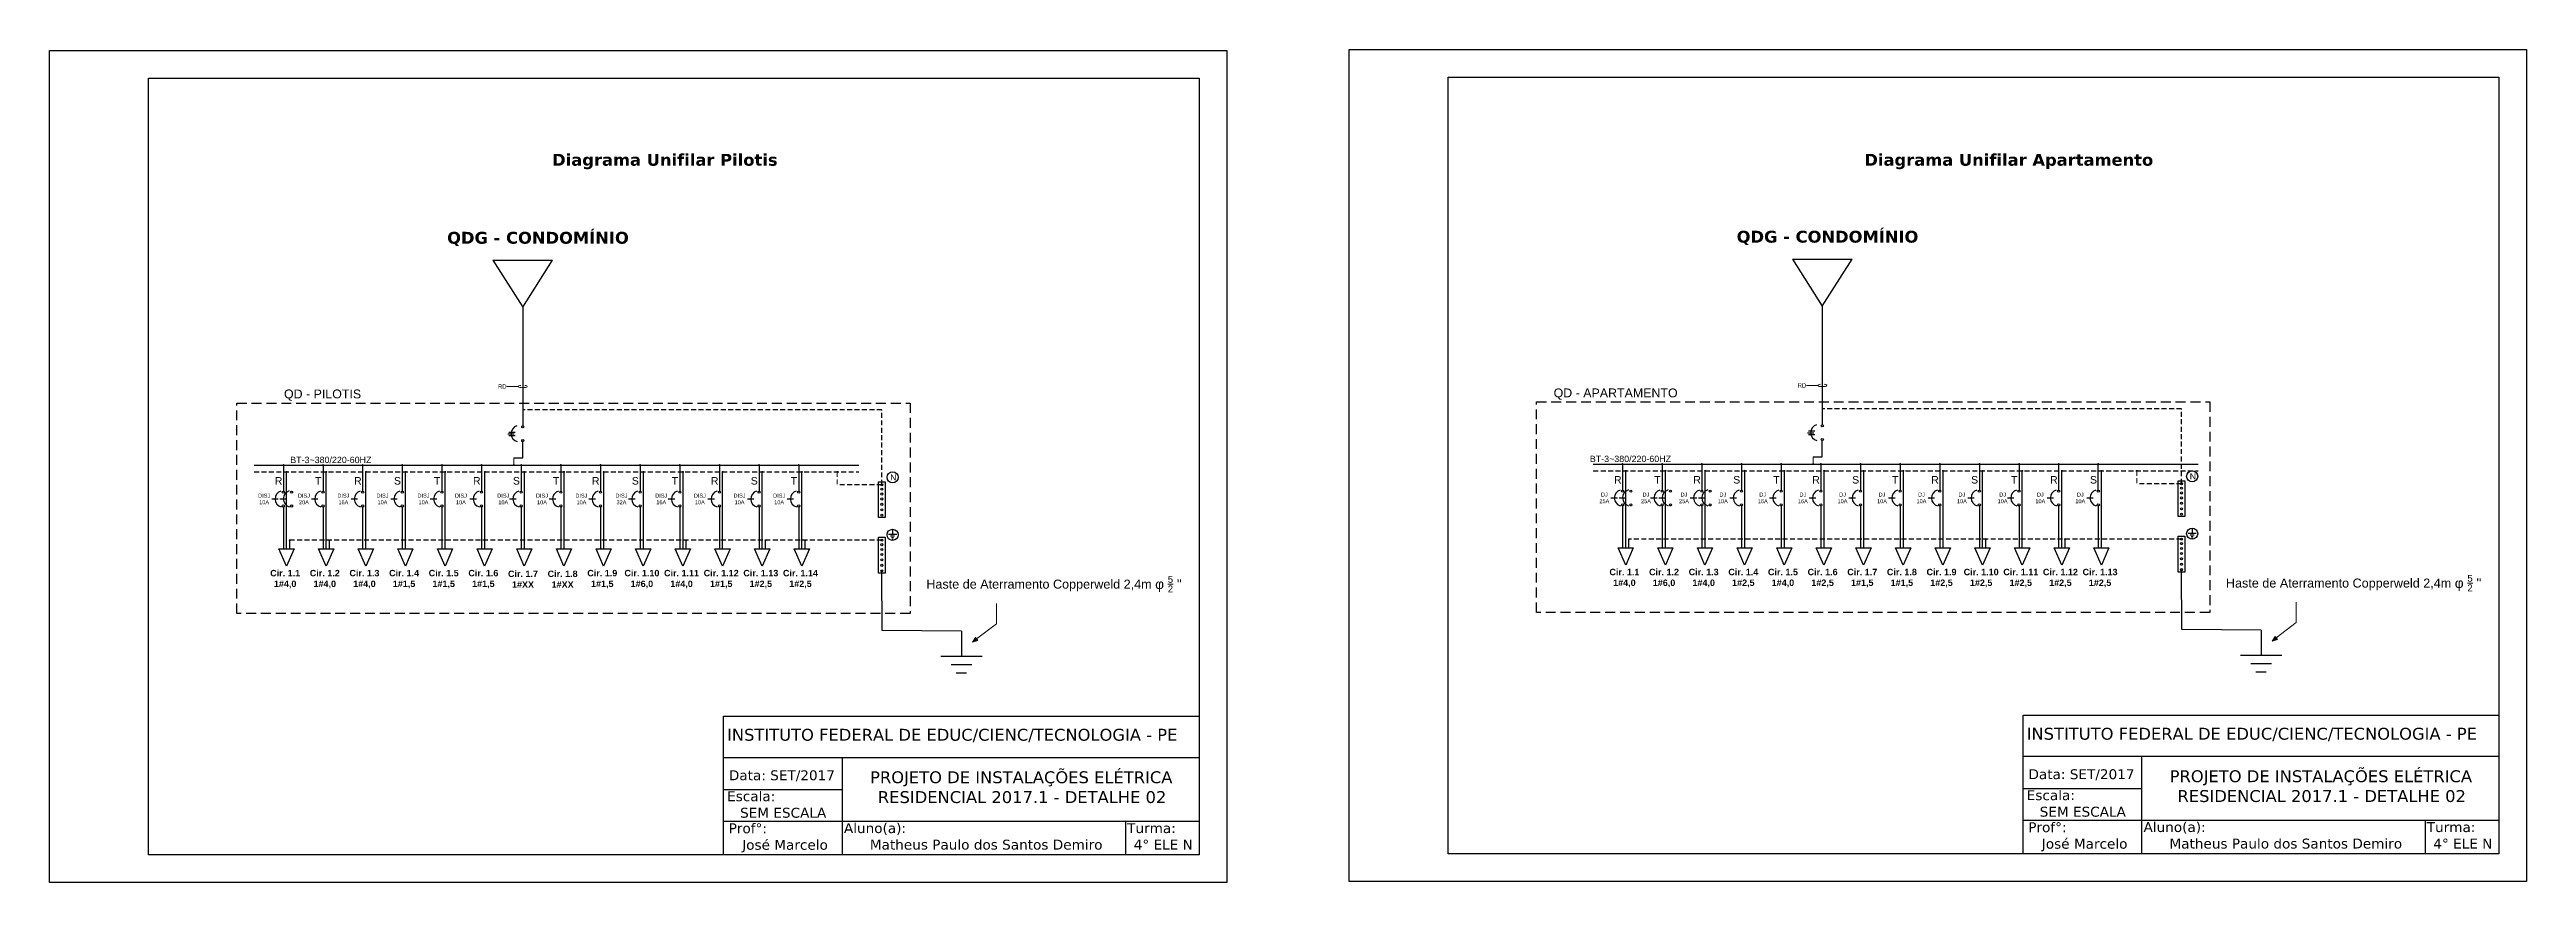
# Model space of a CAD drawing. Header units: millimetres. Extents: x 6732 to 8662, y 3965 to 4362.
# Drawn here: x 6732 to 7357, y 4045 to 4256 of the extents above; entities that cross this region are included whole.
import ezdxf

# ---------------------------------------------------------------- set-up
doc = ezdxf.new("R2010")
doc.units = ezdxf.units.MM
doc.linetypes.add('ACAD_ISO02W100', pattern=[15, 12, -3])
doc.linetypes.add('HIDDEN', pattern=[0.375, 0.25, -0.125])
doc.styles.add('ITALICC', font='italicc', dxfattribs={"height": 4})
doc.styles.get("Standard").update_dxf_attribs({"font": 'arial.ttf'})

msp = doc.modelspace()

# ---------------------------------------------------------------- hatches: boundary and pattern name
at = {"linetype": 'ACAD_ISO02W100', "lineweight": 13}
h = msp.add_hatch(color=256, dxfattribs=at)
h.dxf.hatch_style = 1
h.paths.add_polyline_path([(6791.15, 4150.86, 1), (6791.67, 4150.86, 1)])
h = msp.add_hatch(color=256, dxfattribs=at)
h.dxf.hatch_style = 1
h.paths.add_polyline_path([(6791.97, 4149.12, 1), (6792.5, 4149.12, 1)])
h = msp.add_hatch(color=256, dxfattribs=at)
h.dxf.hatch_style = 1
h.paths.add_polyline_path([(6801.15, 4150.86, 1), (6801.67, 4150.86, 1)])
h = msp.add_hatch(color=256, dxfattribs=at)
h.dxf.hatch_style = 1
h.paths.add_polyline_path([(6801.97, 4149.12, 1), (6802.5, 4149.12, 1)])
h = msp.add_hatch(color=256, dxfattribs=at)
h.dxf.hatch_style = 1
h.paths.add_polyline_path([(6811.15, 4150.86, 1), (6811.67, 4150.86, 1)])
h = msp.add_hatch(color=256, dxfattribs=at)
h.dxf.hatch_style = 1
h.paths.add_polyline_path([(6811.97, 4149.12, 1), (6812.5, 4149.12, 1)])
h = msp.add_hatch(color=256, dxfattribs=at)
h.dxf.hatch_style = 1
h.paths.add_polyline_path([(6821.15, 4150.86, 1), (6821.67, 4150.86, 1)])
h = msp.add_hatch(color=256, dxfattribs=at)
h.dxf.hatch_style = 1
h.paths.add_polyline_path([(6821.97, 4149.12, 1), (6822.5, 4149.12, 1)])
h = msp.add_hatch(color=256, dxfattribs=at)
h.dxf.hatch_style = 1
h.paths.add_polyline_path([(6831.15, 4150.86, 1), (6831.67, 4150.86, 1)])
h = msp.add_hatch(color=256, dxfattribs=at)
h.dxf.hatch_style = 1
h.paths.add_polyline_path([(6831.97, 4149.12, 1), (6832.5, 4149.12, 1)])
h = msp.add_hatch(color=256, dxfattribs=at)
h.dxf.hatch_style = 1
h.paths.add_polyline_path([(6841.15, 4150.86, 1), (6841.67, 4150.86, 1)])
h = msp.add_hatch(color=256, dxfattribs=at)
h.dxf.hatch_style = 1
h.paths.add_polyline_path([(6841.97, 4149.12, 1), (6842.5, 4149.12, 1)])
h = msp.add_hatch(color=256, dxfattribs=at)
h.dxf.hatch_style = 1
h.paths.add_polyline_path([(6849.25, 4150.86, 1), (6849.78, 4150.86, 1)])
h = msp.add_hatch(color=256, dxfattribs=at)
h.dxf.hatch_style = 1
h.paths.add_polyline_path([(6851.15, 4150.86, 1), (6851.67, 4150.86, 1)])
h = msp.add_hatch(color=256, dxfattribs=at)
h.dxf.hatch_style = 1
h.paths.add_polyline_path([(6851.97, 4149.12, 1), (6852.5, 4149.12, 1)])
h = msp.add_hatch(color=256, dxfattribs=at)
h.dxf.hatch_style = 1
h.paths.add_polyline_path([(6861.15, 4150.86, 1), (6861.67, 4150.86, 1)])
h = msp.add_hatch(color=256, dxfattribs=at)
h.dxf.hatch_style = 1
h.paths.add_polyline_path([(6861.97, 4149.12, 1), (6862.5, 4149.12, 1)])
h = msp.add_hatch(color=256, dxfattribs=at)
h.dxf.hatch_style = 1
h.paths.add_polyline_path([(6871.15, 4150.86, 1), (6871.67, 4150.86, 1)])
h = msp.add_hatch(color=256, dxfattribs=at)
h.dxf.hatch_style = 1
h.paths.add_polyline_path([(6871.97, 4149.12, 1), (6872.5, 4149.12, 1)])
h = msp.add_hatch(color=256, dxfattribs=at)
h.dxf.hatch_style = 1
h.paths.add_polyline_path([(6881.15, 4150.86, 1), (6881.67, 4150.86, 1)])
h = msp.add_hatch(color=256, dxfattribs=at)
h.dxf.hatch_style = 1
h.paths.add_polyline_path([(6881.97, 4149.12, 1), (6882.5, 4149.12, 1)])
h = msp.add_hatch(color=256, dxfattribs=at)
h.dxf.hatch_style = 1
h.paths.add_polyline_path([(6891.15, 4150.86, 1), (6891.67, 4150.86, 1)])
h = msp.add_hatch(color=256, dxfattribs=at)
h.dxf.hatch_style = 1
h.paths.add_polyline_path([(6891.97, 4149.12, 1), (6892.5, 4149.12, 1)])
h = msp.add_hatch(color=256, dxfattribs=at)
h.dxf.hatch_style = 1
h.paths.add_polyline_path([(6901.15, 4150.86, 1), (6901.67, 4150.86, 1)])
h = msp.add_hatch(color=256, dxfattribs=at)
h.dxf.hatch_style = 1
h.paths.add_polyline_path([(6901.97, 4149.12, 1), (6902.5, 4149.12, 1)])
h = msp.add_hatch(color=256, dxfattribs=at)
h.dxf.hatch_style = 1
h.paths.add_polyline_path([(6911.15, 4150.86, 1), (6911.67, 4150.86, 1)])
h = msp.add_hatch(color=256, dxfattribs=at)
h.dxf.hatch_style = 1
h.paths.add_polyline_path([(6911.97, 4149.12, 1), (6912.5, 4149.12, 1)])
h = msp.add_hatch(color=256, dxfattribs=at)
h.dxf.hatch_style = 1
h.paths.add_polyline_path([(6921.15, 4150.86, 1), (6921.67, 4150.86, 1)])
h = msp.add_hatch(color=256, dxfattribs=at)
h.dxf.hatch_style = 1
h.paths.add_polyline_path([(6921.97, 4149.12, 1), (6922.5, 4149.12, 1)])
h = msp.add_hatch(color=256, dxfattribs=at)
h.dxf.hatch_style = 1
h.paths.add_polyline_path([(6930.87, 4149.12, 1), (6931.4, 4149.12, 1)])
h = msp.add_hatch(color=256, dxfattribs=at)
h.dxf.hatch_style = 1
h.paths.add_polyline_path([(7129, 4151.12, 1), (7129.53, 4151.12, 1)])
h = msp.add_hatch(color=256, dxfattribs=at)
h.dxf.hatch_style = 1
h.paths.add_polyline_path([(7129.82, 4149.39, 1), (7130.35, 4149.39, 1)])
h = msp.add_hatch(color=256, dxfattribs=at)
h.dxf.hatch_style = 1
h.paths.add_polyline_path([(7139, 4151.12, 1), (7139.53, 4151.12, 1)])
h = msp.add_hatch(color=256, dxfattribs=at)
h.dxf.hatch_style = 1
h.paths.add_polyline_path([(7139.82, 4149.39, 1), (7140.35, 4149.39, 1)])
h = msp.add_hatch(color=256, dxfattribs=at)
h.dxf.hatch_style = 1
h.paths.add_polyline_path([(7149, 4151.12, 1), (7149.53, 4151.12, 1)])
h = msp.add_hatch(color=256, dxfattribs=at)
h.dxf.hatch_style = 1
h.paths.add_polyline_path([(7149.82, 4149.39, 1), (7150.35, 4149.39, 1)])
h = msp.add_hatch(color=256, dxfattribs=at)
h.dxf.hatch_style = 1
h.paths.add_polyline_path([(7159, 4151.12, 1), (7159.53, 4151.12, 1)])
h = msp.add_hatch(color=256, dxfattribs=at)
h.dxf.hatch_style = 1
h.paths.add_polyline_path([(7159.82, 4149.39, 1), (7160.35, 4149.39, 1)])
h = msp.add_hatch(color=256, dxfattribs=at)
h.dxf.hatch_style = 1
h.paths.add_polyline_path([(7169, 4151.12, 1), (7169.53, 4151.12, 1)])
h = msp.add_hatch(color=256, dxfattribs=at)
h.dxf.hatch_style = 1
h.paths.add_polyline_path([(7169.82, 4149.39, 1), (7170.35, 4149.39, 1)])
h = msp.add_hatch(color=256, dxfattribs=at)
h.dxf.hatch_style = 1
h.paths.add_polyline_path([(7177.1, 4151.12, 1), (7177.63, 4151.12, 1)])
h = msp.add_hatch(color=256, dxfattribs=at)
h.dxf.hatch_style = 1
h.paths.add_polyline_path([(7179, 4151.12, 1), (7179.53, 4151.12, 1)])
h = msp.add_hatch(color=256, dxfattribs=at)
h.dxf.hatch_style = 1
h.paths.add_polyline_path([(7179.82, 4149.39, 1), (7180.35, 4149.39, 1)])
h = msp.add_hatch(color=256, dxfattribs=at)
h.dxf.hatch_style = 1
h.paths.add_polyline_path([(7189, 4151.12, 1), (7189.53, 4151.12, 1)])
h = msp.add_hatch(color=256, dxfattribs=at)
h.dxf.hatch_style = 1
h.paths.add_polyline_path([(7189.82, 4149.39, 1), (7190.35, 4149.39, 1)])
h = msp.add_hatch(color=256, dxfattribs=at)
h.dxf.hatch_style = 1
h.paths.add_polyline_path([(7199, 4151.12, 1), (7199.53, 4151.12, 1)])
h = msp.add_hatch(color=256, dxfattribs=at)
h.dxf.hatch_style = 1
h.paths.add_polyline_path([(7199.82, 4149.39, 1), (7200.35, 4149.39, 1)])
h = msp.add_hatch(color=256, dxfattribs=at)
h.dxf.hatch_style = 1
h.paths.add_polyline_path([(7209, 4151.12, 1), (7209.53, 4151.12, 1)])
h = msp.add_hatch(color=256, dxfattribs=at)
h.dxf.hatch_style = 1
h.paths.add_polyline_path([(7209.82, 4149.39, 1), (7210.35, 4149.39, 1)])
h = msp.add_hatch(color=256, dxfattribs=at)
h.dxf.hatch_style = 1
h.paths.add_polyline_path([(7219, 4151.12, 1), (7219.53, 4151.12, 1)])
h = msp.add_hatch(color=256, dxfattribs=at)
h.dxf.hatch_style = 1
h.paths.add_polyline_path([(7219.82, 4149.39, 1), (7220.35, 4149.39, 1)])
h = msp.add_hatch(color=256, dxfattribs=at)
h.dxf.hatch_style = 1
h.paths.add_polyline_path([(7229, 4151.12, 1), (7229.53, 4151.12, 1)])
h = msp.add_hatch(color=256, dxfattribs=at)
h.dxf.hatch_style = 1
h.paths.add_polyline_path([(7229.82, 4149.39, 1), (7230.35, 4149.39, 1)])
h = msp.add_hatch(color=256, dxfattribs=at)
h.dxf.hatch_style = 1
h.paths.add_polyline_path([(7239, 4151.12, 1), (7239.53, 4151.12, 1)])
h = msp.add_hatch(color=256, dxfattribs=at)
h.dxf.hatch_style = 1
h.paths.add_polyline_path([(7239, 4151.12, 1), (7239.53, 4151.12, 1)])
h = msp.add_hatch(color=256, dxfattribs=at)
h.dxf.hatch_style = 1
h.paths.add_polyline_path([(7239.82, 4149.39, 1), (7240.35, 4149.39, 1)])
h = msp.add_hatch(color=256, dxfattribs=at)
h.dxf.hatch_style = 1
h.paths.add_polyline_path([(7239.82, 4149.39, 1), (7240.35, 4149.39, 1)])
h = msp.add_hatch(color=256, dxfattribs=at)
h.dxf.hatch_style = 1
h.paths.add_polyline_path([(7249, 4151.12, 1), (7249.53, 4151.12, 1)])
h = msp.add_hatch(color=256, dxfattribs=at)
h.dxf.hatch_style = 1
h.paths.add_polyline_path([(7249.82, 4149.39, 1), (7250.35, 4149.39, 1)])
h = msp.add_hatch(color=256, dxfattribs=at)
h.dxf.hatch_style = 1
h.paths.add_polyline_path([(7258.73, 4149.39, 1), (7259.26, 4149.39, 1)])
h = msp.add_hatch(color=256, dxfattribs=at)
h.dxf.hatch_style = 1
h.paths.add_polyline_path([(6792.76, 4131.88, 1), (6793.29, 4131.88, 1)])
h = msp.add_hatch(color=256, dxfattribs=at)
h.dxf.hatch_style = 1
h.paths.add_polyline_path([(6802.76, 4131.88, 1), (6803.29, 4131.88, 1)])
h = msp.add_hatch(color=256, dxfattribs=at)
h.dxf.hatch_style = 1
h.paths.add_polyline_path([(6892.76, 4131.88, 1), (6893.29, 4131.88, 1)])
h = msp.add_hatch(color=256, dxfattribs=at)
h.dxf.hatch_style = 1
h.paths.add_polyline_path([(6912.76, 4131.88, 1), (6913.29, 4131.88, 1)])
h = msp.add_hatch(color=256, dxfattribs=at)
h.dxf.hatch_style = 1
h.paths.add_polyline_path([(6922.76, 4131.88, 1), (6923.29, 4131.88, 1)])
h = msp.add_hatch(color=256, dxfattribs=at)
h.dxf.hatch_style = 1
h.paths.add_polyline_path([(7130.61, 4132.15, 1), (7131.14, 4132.15, 1)])
h = msp.add_hatch(color=256, dxfattribs=at)
h.dxf.hatch_style = 1
h.paths.add_polyline_path([(7220.61, 4132.15, 1), (7221.14, 4132.15, 1)])
h = msp.add_hatch(color=256, dxfattribs=at)
h.dxf.hatch_style = 1
h.paths.add_polyline_path([(7240.61, 4132.15, 1), (7241.14, 4132.15, 1)])
h = msp.add_hatch(color=256, dxfattribs=at)
h.dxf.hatch_style = 1
h.paths.add_polyline_path([(6966.58, 4106.57), (6965.99, 4107.33), (6965.27, 4106.17)])
h = msp.add_hatch(color=256, dxfattribs=at)
h.dxf.hatch_style = 1
h.paths.add_polyline_path([(7294.43, 4106.83), (7293.84, 4107.59), (7293.12, 4106.43)])

# ---------------------------------------------------------------- linework, layer by layer
at = {"ltscale": 3}
for p, q in [((6732.42, 4255.49), (7029.42, 4255.49)), ((6732.42, 4045.49), (6732.42, 4255.49)), ((7029.42, 4255.49), (7029.42, 4045.49)), ((7060.27, 4255.75), (7357.27, 4255.75)), ((7060.27, 4045.75), (7060.27, 4255.75)), ((7357.27, 4255.75), (7357.27, 4045.75)), ((6757.42, 4248.49), (7022.42, 4248.49)), ((6757.42, 4052.49), (6757.42, 4248.49)), ((7022.42, 4248.49), (7022.42, 4052.49)), ((7085.27, 4248.75), (7350.27, 4248.75)), ((7085.27, 4052.75), (7085.27, 4248.75)), ((7350.27, 4248.75), (7350.27, 4052.75)), ((7022.42, 4052.49), (6757.42, 4052.49)), ((7350.27, 4052.75), (7085.27, 4052.75)), ((7029.42, 4045.49), (6732.42, 4045.49)), ((7357.27, 4045.75), (7060.27, 4045.75))]:
    msp.add_line(p, q, dxfattribs=at)
for p, q in [((6844.29, 4202.61), (6859.29, 4202.61)), ((6844.29, 4202.61), (6851.79, 4190.71)), ((6851.79, 4190.71), (6859.29, 4202.61)), ((7172.14, 4202.87), (7187.14, 4202.87)), ((7172.14, 4202.87), (7179.64, 4190.98)), ((7179.64, 4190.98), (7187.14, 4202.87)), ((6851.79, 4190.71), (6851.79, 4160.77)), ((7179.64, 4190.98), (7179.64, 4161.03)), ((6848.07, 4158.75), (6849.63, 4158.75)), ((6848.31, 4159.2), (6849.87, 4159.2)), ((6848.31, 4158.3), (6849.87, 4158.3)), ((6851.79, 4152.7), (6851.79, 4156.77)), ((7175.92, 4159.01), (7177.48, 4159.01)), ((7176.16, 4159.46), (7177.72, 4159.46)), ((7176.16, 4158.56), (7177.72, 4158.56)), ((7179.64, 4152.96), (7179.64, 4157.03)), ((6784.02, 4150.86), (6936.61, 4150.86)), ((6791.41, 4150.86), (6791.41, 4144.29)), ((6792.23, 4129.67), (6792.23, 4149.12)), ((6801.41, 4150.86), (6801.41, 4144.29)), ((6802.23, 4129.67), (6802.23, 4149.12)), ((6811.41, 4150.86), (6811.41, 4144.29)), ((6812.23, 4129.67), (6812.23, 4149.12)), ((6821.41, 4150.86), (6821.41, 4144.29)), ((6822.23, 4129.67), (6822.23, 4149.12)), ((6831.41, 4150.86), (6831.41, 4144.29)), ((6832.23, 4129.67), (6832.23, 4149.12)), ((6841.41, 4150.86), (6841.41, 4144.29)), ((6842.23, 4129.67), (6842.23, 4149.12)), ((6849.52, 4152.7), (6851.79, 4152.7)), ((6851.41, 4150.86), (6851.41, 4144.29)), ((6852.23, 4129.67), (6852.23, 4149.12)), ((6861.41, 4150.86), (6861.41, 4144.29)), ((6862.23, 4129.67), (6862.23, 4149.12)), ((6871.41, 4150.86), (6871.41, 4144.29)), ((6872.23, 4129.67), (6872.23, 4149.12)), ((6881.41, 4150.86), (6881.41, 4144.29)), ((6882.23, 4129.67), (6882.23, 4149.12)), ((6891.41, 4150.86), (6891.41, 4144.29)), ((6892.23, 4129.67), (6892.23, 4149.12)), ((6901.41, 4150.86), (6901.41, 4144.29)), ((6902.23, 4129.67), (6902.23, 4149.12)), ((6911.41, 4150.86), (6911.41, 4144.29)), ((6912.23, 4129.67), (6912.23, 4149.12)), ((6921.41, 4150.86), (6921.41, 4144.29)), ((6922.23, 4129.67), (6922.23, 4149.12)), ((7121.87, 4151.12), (7274.46, 4151.12)), ((7129.26, 4151.12), (7129.26, 4144.56)), ((7130.09, 4129.93), (7130.09, 4149.39)), ((7139.26, 4151.12), (7139.26, 4144.56)), ((7140.09, 4129.93), (7140.09, 4149.39)), ((7149.26, 4151.12), (7149.26, 4144.56)), ((7150.09, 4129.93), (7150.09, 4149.39)), ((7159.26, 4151.12), (7159.26, 4144.56)), ((7160.09, 4129.93), (7160.09, 4149.39)), ((7169.26, 4151.12), (7169.26, 4144.56)), ((7170.09, 4129.93), (7170.09, 4149.39)), ((7177.37, 4152.96), (7179.64, 4152.96)), ((7179.26, 4151.12), (7179.26, 4144.56)), ((7180.09, 4129.93), (7180.09, 4149.39)), ((7189.26, 4151.12), (7189.26, 4144.56)), ((7190.09, 4129.93), (7190.09, 4149.39)), ((7199.26, 4151.12), (7199.26, 4144.56)), ((7200.09, 4129.93), (7200.09, 4149.39)), ((7209.26, 4151.12), (7209.26, 4144.56)), ((7210.09, 4129.93), (7210.09, 4149.39)), ((7219.26, 4151.12), (7219.26, 4144.56)), ((7220.09, 4129.93), (7220.09, 4149.39)), ((7229.26, 4151.12), (7229.26, 4144.56)), ((7230.09, 4129.93), (7230.09, 4149.39)), ((7239.26, 4151.12), (7239.26, 4144.56)), ((7240.09, 4129.93), (7240.09, 4149.39)), ((7249.26, 4144.56), (7249.26, 4151.12)), ((7250.09, 4129.93), (7250.09, 4149.39)), ((6788.48, 4142.3), (6790.13, 4142.3)), ((6790.56, 4142.3), (6792.21, 4142.3)), ((6791.41, 4140.26), (6791.41, 4129.67)), ((6798.48, 4142.3), (6800.13, 4142.3)), ((6801.41, 4140.26), (6801.41, 4129.67)), ((6808.48, 4142.3), (6810.13, 4142.3)), ((6811.41, 4140.26), (6811.41, 4129.67)), ((6818.48, 4142.3), (6820.13, 4142.3)), ((6821.41, 4140.26), (6821.41, 4129.67)), ((6828.48, 4142.3), (6830.13, 4142.3)), ((6831.41, 4140.26), (6831.41, 4129.67)), ((6838.48, 4142.3), (6840.13, 4142.3)), ((6841.41, 4140.26), (6841.41, 4129.67)), ((6848.48, 4142.3), (6850.13, 4142.3)), ((6851.41, 4140.26), (6851.41, 4129.67)), ((6858.48, 4142.3), (6860.13, 4142.3)), ((6861.41, 4140.26), (6861.41, 4129.67)), ((6868.48, 4142.3), (6870.13, 4142.3)), ((6871.41, 4140.26), (6871.41, 4129.67)), ((6878.48, 4142.3), (6880.13, 4142.3)), ((6881.41, 4140.26), (6881.41, 4129.67)), ((6888.48, 4142.3), (6890.13, 4142.3)), ((6891.41, 4140.26), (6891.41, 4129.67)), ((6898.48, 4142.3), (6900.13, 4142.3)), ((6901.41, 4140.26), (6901.41, 4129.67)), ((6908.48, 4142.3), (6910.13, 4142.3)), ((6911.41, 4140.26), (6911.41, 4129.67)), ((6918.48, 4142.3), (6920.13, 4142.3)), ((6921.41, 4140.26), (6921.41, 4129.67)), ((7126.33, 4142.56), (7127.98, 4142.56)), ((7128.41, 4142.56), (7130.06, 4142.56)), ((7129.26, 4140.53), (7129.26, 4129.93)), ((7136.33, 4142.56), (7137.98, 4142.56)), ((7138.41, 4142.56), (7140.06, 4142.56)), ((7139.26, 4140.53), (7139.26, 4129.93)), ((7146.33, 4142.56), (7147.98, 4142.56)), ((7148.41, 4142.56), (7150.06, 4142.56)), ((7149.26, 4140.53), (7149.26, 4129.93)), ((7156.33, 4142.56), (7157.98, 4142.56)), ((7159.26, 4140.53), (7159.26, 4129.93)), ((7166.33, 4142.56), (7167.98, 4142.56)), ((7169.26, 4140.53), (7169.26, 4129.93)), ((7176.33, 4142.56), (7177.98, 4142.56)), ((7179.26, 4140.53), (7179.26, 4129.93)), ((7186.33, 4142.56), (7187.98, 4142.56)), ((7189.26, 4140.53), (7189.26, 4129.93)), ((7196.33, 4142.56), (7197.98, 4142.56)), ((7199.26, 4140.53), (7199.26, 4129.93)), ((7206.33, 4142.56), (7207.98, 4142.56)), ((7209.26, 4140.53), (7209.26, 4129.93)), ((7216.33, 4142.56), (7217.98, 4142.56)), ((7219.26, 4140.53), (7219.26, 4129.93)), ((7226.33, 4142.56), (7227.98, 4142.56)), ((7229.26, 4140.53), (7229.26, 4129.93)), ((7236.33, 4142.56), (7237.98, 4142.56)), ((7239.26, 4140.53), (7239.26, 4129.93)), ((7246.33, 4142.56), (7247.98, 4142.56)), ((7249.26, 4140.53), (7249.26, 4129.93)), ((6944.05, 4133.39), (6946.13, 4133.39)), ((6944.57, 4132.97), (6945.61, 4132.97)), ((6944.83, 4132.54), (6945.35, 4132.54)), ((6944.96, 4132.17), (6945.22, 4132.17)), ((6945.09, 4134.65), (6945.09, 4133.39)), ((7271.9, 4133.65), (7273.98, 4133.65)), ((7272.42, 4133.24), (7273.46, 4133.24)), ((7272.68, 4132.8), (7273.2, 4132.8)), ((7272.81, 4132.43), (7273.07, 4132.43)), ((7272.94, 4134.92), (7272.94, 4133.65)), ((6942.45, 4109.12), (6942.38, 4124.18)), ((7270.3, 4109.38), (7270.24, 4124.45)), ((6962.47, 4108.95), (6942.45, 4109.12)), ((6962.47, 4108.95), (6962.47, 4102.62)), ((7290.32, 4109.21), (7270.3, 4109.38)), ((7290.32, 4109.21), (7290.32, 4102.89)), ((6957.26, 4102.62), (6967.68, 4102.62)), ((6959.87, 4100.53), (6965.08, 4100.53)), ((7285.12, 4102.89), (7295.53, 4102.89)), ((7287.72, 4100.8), (7292.93, 4100.8)), ((6961.17, 4098.37), (6963.77, 4098.37)), ((7289.02, 4098.64), (7291.63, 4098.64)), ((6902.42, 4052.49), (6902.42, 4087.49)), ((6902.42, 4087.49), (7022.42, 4087.49)), ((7230.27, 4052.75), (7230.27, 4087.75)), ((7230.27, 4087.75), (7350.27, 4087.75)), ((7022.42, 4076.99), (6902.42, 4076.99)), ((6932.42, 4052.49), (6932.42, 4076.99)), ((7350.27, 4077.25), (7230.27, 4077.25)), ((7260.27, 4052.75), (7260.27, 4077.25)), ((6902.42, 4068.99), (6932.42, 4068.99)), ((7230.27, 4069.25), (7260.27, 4069.25)), ((6902.42, 4060.99), (7022.42, 4060.99)), ((7003.88, 4060.99), (7003.88, 4052.49)), ((7230.27, 4061.25), (7350.27, 4061.25)), ((7331.73, 4061.25), (7331.73, 4052.75))]:
    msp.add_line(p, q)
at = {"lineweight": 13}
for p, q in [((6850.66, 4170.69), (6847.81, 4170.69)), ((7178.51, 4170.96), (7175.66, 4170.96))]:
    msp.add_line(p, q, dxfattribs=at)
at = {"linetype": 'HIDDEN', "ltscale": 5}
for p, q in [((6942.38, 4164.79), (6851.79, 4164.79)), ((6942.38, 4145.89), (6942.38, 4164.79)), ((7270.24, 4165.05), (7179.64, 4165.05)), ((7270.24, 4146.15), (7270.24, 4165.05)), ((6784.02, 4149.12), (6936.61, 4149.12)), ((7121.87, 4149.39), (7274.46, 4149.39)), ((6942.38, 4145.89), (6931.14, 4145.89)), ((7270.24, 4146.15), (7258.99, 4146.15)), ((6942.38, 4131.88), (6793.02, 4131.88)), ((7270.24, 4132.15), (7130.87, 4132.15))]:
    msp.add_line(p, q, dxfattribs=at)
at = {"linetype": 'ACAD_ISO02W100', "lineweight": 13}
for p, q in [((6849.52, 4152.7), (6849.52, 4150.86)), ((7177.37, 4152.96), (7177.37, 4151.12)), ((6971.32, 4115.95), (6971.32, 4110.81)), ((7299.17, 4116.22), (7299.17, 4111.08)), ((6965.27, 4106.17), (6965.99, 4107.33)), ((6965.27, 4106.17), (6966.58, 4106.57)), ((6965.99, 4107.33), (6966.58, 4106.57)), ((6971.32, 4110.81), (6966.29, 4106.95)), ((7293.12, 4106.43), (7293.84, 4107.59)), ((7293.12, 4106.43), (7294.43, 4106.83)), ((7293.84, 4107.59), (7294.43, 4106.83)), ((7299.17, 4111.08), (7294.14, 4107.21))]:
    msp.add_line(p, q, dxfattribs=at)
at = {"linetype": 'HIDDEN', "lineweight": 13, "ltscale": 5}
for p, q in [((6931.14, 4149.12), (6931.14, 4145.89)), ((7258.99, 4149.39), (7258.99, 4146.15))]:
    msp.add_line(p, q, dxfattribs=at)
at = {"linetype": 'HIDDEN', "ltscale": 60}
for p, q in [((6793.02, 4129.67), (6793.02, 4131.88)), ((6803.02, 4129.67), (6803.02, 4131.88)), ((6893.02, 4129.67), (6893.02, 4131.88)), ((6913.02, 4129.67), (6913.02, 4131.88)), ((6923.02, 4129.67), (6923.02, 4131.88)), ((7130.87, 4129.93), (7130.87, 4132.15)), ((7220.87, 4129.93), (7220.87, 4132.15)), ((7240.87, 4129.93), (7240.87, 4132.15))]:
    msp.add_line(p, q, dxfattribs=at)
at = {"linetype": 'HIDDEN', "ltscale": 10}
for points in [[(6779.66, 4166.51), (6949.51, 4166.51), (6949.51, 4113.4), (6779.66, 4113.4)], [(7107.52, 4166.78), (7277.36, 4166.78), (7277.36, 4113.67), (7107.52, 4113.67)]]:
    msp.add_lwpolyline(points, close=True, dxfattribs=at)
for points in [[(6941.55, 4146.62), (6943.21, 4146.62), (6943.21, 4137.59), (6941.55, 4137.59)], [(7269.41, 4146.88), (7271.07, 4146.88), (7271.07, 4137.85), (7269.41, 4137.85)], [(6941.55, 4132.62), (6943.21, 4132.62), (6943.21, 4123.59), (6941.55, 4123.59)], [(7269.41, 4132.88), (7271.07, 4132.88), (7271.07, 4123.85), (7269.41, 4123.85)], [(6794.11, 4129.67), (6792.19, 4125.3), (6790.28, 4129.67)], [(6804.11, 4129.67), (6802.19, 4125.3), (6800.28, 4129.67)], [(6814.11, 4129.67), (6812.19, 4125.3), (6810.28, 4129.67)], [(6824.11, 4129.67), (6822.19, 4125.3), (6820.28, 4129.67)], [(6834.11, 4129.67), (6832.19, 4125.3), (6830.28, 4129.67)], [(6844.11, 4129.67), (6842.19, 4125.3), (6840.28, 4129.67)], [(6854.11, 4129.67), (6852.19, 4125.3), (6850.28, 4129.67)], [(6864.11, 4129.67), (6862.19, 4125.3), (6860.28, 4129.67)], [(6874.11, 4129.67), (6872.19, 4125.3), (6870.28, 4129.67)], [(6884.11, 4129.67), (6882.19, 4125.3), (6880.28, 4129.67)], [(6894.11, 4129.67), (6892.19, 4125.3), (6890.28, 4129.67)], [(6904.11, 4129.67), (6902.19, 4125.3), (6900.28, 4129.67)], [(6914.11, 4129.67), (6912.19, 4125.3), (6910.28, 4129.67)], [(6924.11, 4129.67), (6922.19, 4125.3), (6920.28, 4129.67)], [(7131.96, 4129.93), (7130.04, 4125.56), (7128.13, 4129.93)], [(7141.96, 4129.93), (7140.04, 4125.56), (7138.13, 4129.93)], [(7151.96, 4129.93), (7150.04, 4125.56), (7148.13, 4129.93)], [(7161.96, 4129.93), (7160.04, 4125.56), (7158.13, 4129.93)], [(7171.96, 4129.93), (7170.04, 4125.56), (7168.13, 4129.93)], [(7181.96, 4129.93), (7180.04, 4125.56), (7178.13, 4129.93)], [(7191.96, 4129.93), (7190.04, 4125.56), (7188.13, 4129.93)], [(7201.96, 4129.93), (7200.04, 4125.56), (7198.13, 4129.93)], [(7211.96, 4129.93), (7210.04, 4125.56), (7208.13, 4129.93)], [(7221.96, 4129.93), (7220.04, 4125.56), (7218.13, 4129.93)], [(7231.96, 4129.93), (7230.04, 4125.56), (7228.13, 4129.93)], [(7241.96, 4129.93), (7240.04, 4125.56), (7238.13, 4129.93)], [(7251.96, 4129.93), (7250.04, 4125.56), (7248.13, 4129.93)]]:
    msp.add_lwpolyline(points, close=True)
for centre, radius in [((6851.79, 4160.5), 0.264), ((6851.79, 4157.03), 0.264), ((7179.64, 4160.76), 0.264), ((7179.64, 4157.29), 0.264), ((6945.09, 4147.77), 1.4), ((7272.94, 4148.03), 1.4), ((6791.41, 4144.03), 0.264), ((6793.49, 4144.03), 0.264), ((6801.41, 4144.03), 0.264), ((6811.41, 4144.03), 0.264), ((6821.41, 4144.03), 0.264), ((6831.41, 4144.03), 0.264), ((6841.41, 4144.03), 0.264), ((6851.41, 4144.03), 0.264), ((6861.41, 4144.03), 0.264), ((6871.41, 4144.03), 0.264), ((6881.41, 4144.03), 0.264), ((6891.41, 4144.03), 0.264), ((6901.41, 4144.03), 0.264), ((6911.41, 4144.03), 0.264), ((6921.41, 4144.03), 0.264), ((6942.38, 4145.89), 0.264), ((6942.38, 4144.77), 0.264), ((6942.38, 4143.54), 0.264), ((7129.26, 4144.29), 0.264), ((7131.34, 4144.29), 0.264), ((7139.26, 4144.29), 0.264), ((7141.34, 4144.29), 0.264), ((7149.26, 4144.29), 0.264), ((7151.34, 4144.29), 0.264), ((7159.26, 4144.29), 0.264), ((7169.26, 4144.29), 0.264), ((7179.26, 4144.29), 0.264), ((7189.26, 4144.29), 0.264), ((7199.26, 4144.29), 0.264), ((7209.26, 4144.29), 0.264), ((7219.26, 4144.29), 0.264), ((7229.26, 4144.29), 0.264), ((7239.26, 4144.29), 0.264), ((7249.26, 4144.29), 0.264), ((7270.24, 4146.15), 0.264), ((7270.24, 4145.04), 0.264), ((7270.24, 4143.81), 0.264), ((7270.24, 4142.55), 0.264), ((6791.41, 4140.53), 0.264), ((6793.49, 4140.53), 0.264), ((6801.41, 4140.53), 0.264), ((6811.41, 4140.53), 0.264), ((6821.41, 4140.53), 0.264), ((6831.41, 4140.53), 0.264), ((6841.41, 4140.53), 0.264), ((6851.41, 4140.53), 0.264), ((6861.41, 4140.53), 0.264), ((6871.41, 4140.53), 0.264), ((6881.41, 4140.53), 0.264), ((6891.41, 4140.53), 0.264), ((6901.41, 4140.53), 0.264), ((6911.41, 4140.53), 0.264), ((6921.41, 4140.53), 0.264), ((6942.38, 4142.29), 0.264), ((6942.38, 4140.95), 0.264), ((6942.38, 4139.55), 0.264), ((6942.38, 4138.19), 0.264), ((7129.26, 4140.79), 0.264), ((7131.34, 4140.79), 0.264), ((7139.26, 4140.79), 0.264), ((7141.34, 4140.79), 0.264), ((7149.26, 4140.79), 0.264), ((7151.34, 4140.79), 0.264), ((7159.26, 4140.79), 0.264), ((7169.26, 4140.79), 0.264), ((7179.26, 4140.79), 0.264), ((7189.26, 4140.79), 0.264), ((7199.26, 4140.79), 0.264), ((7209.26, 4140.79), 0.264), ((7219.26, 4140.79), 0.264), ((7229.26, 4140.79), 0.264), ((7239.26, 4140.79), 0.264), ((7249.26, 4140.79), 0.264), ((7270.24, 4141.21), 0.264), ((7270.24, 4139.81), 0.264), ((7270.24, 4138.45), 0.264), ((6942.38, 4131.88), 0.264), ((6942.38, 4130.77), 0.264), ((6945.09, 4133.25), 1.4), ((7270.24, 4132.15), 0.264), ((7270.24, 4131.03), 0.264), ((7272.94, 4133.52), 1.4), ((6942.38, 4129.54), 0.264), ((6942.38, 4128.28), 0.264), ((6942.38, 4126.94), 0.264), ((6942.38, 4125.54), 0.264), ((6942.38, 4124.18), 0.264), ((7270.24, 4129.8), 0.264), ((7270.24, 4128.54), 0.264), ((7270.24, 4127.21), 0.264), ((7270.24, 4125.81), 0.264), ((7270.24, 4124.45), 0.264)]:
    msp.add_circle(centre, radius)
for centre in [(6850.92, 4158.77), (7178.77, 4159.04), (6791.38, 4142.3), (6793.46, 4142.33), (6801.38, 4142.3), (6811.38, 4142.3), (6821.38, 4142.3), (6831.38, 4142.3), (6841.38, 4142.3), (6851.38, 4142.3), (6861.38, 4142.3), (6871.38, 4142.3), (6881.38, 4142.3), (6891.38, 4142.3), (6901.38, 4142.3), (6911.38, 4142.3), (6921.38, 4142.3), (7129.23, 4142.56), (7131.31, 4142.59), (7139.23, 4142.56), (7141.31, 4142.59), (7149.23, 4142.56), (7151.31, 4142.59), (7159.23, 4142.56), (7169.23, 4142.56), (7179.23, 4142.56), (7189.23, 4142.56), (7199.23, 4142.56), (7209.23, 4142.56), (7219.23, 4142.56), (7229.23, 4142.56), (7239.23, 4142.56), (7249.23, 4142.56)]:
    msp.add_arc(centre, 2.07, 106.10044, 255.36957)
at = {"lineweight": 13, "extrusion": (0, 0, -1)}
for centre in [(6851.79, 4170.69), (7179.64, 4170.96)]:
    msp.add_ellipse(centre, major_axis=(1.13, 0), ratio=0.270441, start_param=5.172783, end_param=10.59046, dxfattribs=at)

# ---------------------------------------------------------------- texts
at = {"linetype": 'ACAD_ISO02W100', "lineweight": 13, "style": 'ITALICC'}
for s, width, heights, insert, char_height, attachment_point in [('{\\fVerdana|b1|i0|c0|p34;Diagrama Unifilar Pilotis}', 93.0363, [0], (6887.65, 4227.47), 3, 5), ('{\\fVerdana|b1|i0|c0|p34;Diagrama Unifilar Apartamento}', 93.0363, [0], (7226.68, 4227.47), 3, 5), ('{\\fVerdana|b1|i0|c0|p34;QDG - CONDOMÍNIO}', 48.4293, [0], (6855.64, 4207.93), 3, 5), ('{\\fVerdana|b1|i0|c0|p34;QDG - CONDOMÍNIO}', 48.4293, [0], (7180.95, 4208.2), 3, 5), ('{\\fArial|b0|i0|c0|p34;QD - PILOTIS}', 34.076, [0], (6801.3, 4168.5), 2.24, 5), ('{\\fArial|b0|i0|c0|p34;RD}', 1108.9795, [0], (6846.65, 4170.68), 1.0688, 5), ('{\\fArial|b0|i0|c0|p34;QD - APARTAMENTO}', 1108.9795, [0], (7127.5, 4168.76), 2.24, 5), ('{\\fArial|b0|i0|c0|p34;RD}', 1108.9795, [0], (7174.5, 4170.95), 1.0688, 5), ('{\\fArial|b0|i0|c0|p34;BT-3~380/220-60HZ}', 1108.9795, [0], (6803.39, 4152.14), 1.6031, 5), ('{\\fArial|b0|i0|c0|p34;BT-3~380/220-60HZ}', 1108.9795, [0], (7131.24, 4152.4), 1.6031, 5), ('{\\fArial|b0|i0|c0|p34;DISJ\\P10A}', 2.9864, [0], (6786.56, 4142.29), 1, 5), ('{\\fArial|b0|i0|c0|p34;R}', 28.3602, [0], (6790.2, 4146.87), 1.9002, 5), ('{\\fArial|b0|i0|c0|p34;DISJ\\P20A}', 2.9864, [0], (6796.6, 4142.29), 1, 5), ('{\\fArial|b0|i0|c0|p34;T}', 28.3602, [0], (6800.2, 4146.87), 1.9002, 5), ('{\\fArial|b0|i0|c0|p34;DISJ\\P16A}', 2.9864, [0], (6806.55, 4142.29), 1, 5), ('{\\fArial|b0|i0|c0|p34;R}', 28.3602, [0], (6810.2, 4146.87), 1.9002, 5), ('{\\fArial|b0|i0|c0|p34;DISJ^J10A}', 2.9864, [0], (6816.42, 4142.29), 1, 5), ('{\\fArial|b0|i0|c0|p34;S}', 28.3602, [0], (6820.2, 4146.87), 1.9002, 5), ('{\\fArial|b0|i0|c0|p34;DISJ\\P10A}', 2.9864, [0], (6826.76, 4142.29), 1, 5), ('{\\fArial|b0|i0|c0|p34;T}', 28.3602, [0], (6830.2, 4146.87), 1.9002, 5), ('{\\fArial|b0|i0|c0|p34;DISJ\\P10A}', 2.9864, [0], (6836.2, 4142.29), 1, 5), ('{\\fArial|b0|i0|c0|p34;R}', 28.3602, [0], (6840.2, 4146.87), 1.9002, 5), ('{\\fArial|b0|i0|c0|p34;DISJ\\P10A}', 2.9864, [0], (6846.89, 4142.29), 1, 5), ('{\\fArial|b0|i0|c0|p34;S}', 28.3602, [0], (6850.2, 4146.87), 1.9002, 5), ('{\\fArial|b0|i0|c0|p34;DISJ\\P10A}', 2.9864, [0], (6856.65, 4142.29), 1, 5), ('{\\fArial|b0|i0|c0|p34;T}', 28.3602, [0], (6860.2, 4146.87), 1.9002, 5), ('{\\fArial|b0|i0|c0|p34;DISJ\\P10A}', 2.9864, [0], (6866.6, 4142.29), 1, 5), ('{\\fArial|b0|i0|c0|p34;R}', 28.3602, [0], (6870.2, 4146.87), 1.9002, 5), ('{\\fArial|b0|i0|c0|p34;DISJ\\P32A}', 2.9864, [0], (6876.7, 4142.29), 1, 5), ('{\\fArial|b0|i0|c0|p34;S}', 28.3602, [0], (6880.2, 4146.87), 1.9002, 5), ('{\\fArial|b0|i0|c0|p34;DISJ\\P16A}', 2.9864, [0], (6886.74, 4142.29), 1, 5), ('{\\fArial|b0|i0|c0|p34;T}', 28.3602, [0], (6890.2, 4146.87), 1.9002, 5), ('{\\fArial|b0|i0|c0|p34;DISJ\\P10A}', 2.9864, [2.7], (6896.48, 4142.29), 1, 5), ('{\\fArial|b0|i0|c0|p34;R}', 28.3602, [0], (6900.2, 4146.87), 1.9002, 5), ('{\\fArial|b0|i0|c0|p34;DISJ\\P10A}', 2.9864, [0], (6906.49, 4142.29), 1, 5), ('{\\fArial|b0|i0|c0|p34;S}', 28.3602, [0], (6910.2, 4146.87), 1.9002, 5), ('{\\fArial|b0|i0|c0|p34;DISJ\\P10A}', 2.9864, [0], (6916.49, 4142.29), 1, 5), ('{\\fArial|b0|i0|c0|p34;T}', 28.3602, [0], (6920.2, 4146.87), 1.9002, 5), ('{\\fArial|b0|i0|c0|p34;DJ\\P25A}', 2.9864, [0], (7124.66, 4142.56), 1, 5), ('{\\fArial|b0|i0|c0|p34;R}', 28.3602, [0], (7128.05, 4147.13), 1.9002, 5), ('{\\fArial|b0|i0|c0|p34;DJ\\P25A}', 2.9864, [0], (7135.16, 4142.56), 1, 5), ('{\\fArial|b0|i0|c0|p34;T}', 28.3602, [0], (7138.05, 4147.13), 1.9002, 5), ('{\\fArial|b0|i0|c0|p34;DJ\\P25A}', 2.9864, [0], (7144.75, 4142.56), 1, 5), ('{\\fArial|b0|i0|c0|p34;R}', 28.3602, [0], (7148.05, 4147.13), 1.9002, 5), ('{\\fArial|b0|i0|c0|p34;DJ\\P10A}', 2.9864, [0], (7154.55, 4142.56), 1, 5), ('{\\fArial|b0|i0|c0|p34;S}', 28.3602, [0], (7158.05, 4147.13), 1.9002, 5), ('{\\fArial|b0|i0|c0|p34;DJ\\P16A}', 2.9864, [0], (7164.61, 4142.56), 1, 5), ('{\\fArial|b0|i0|c0|p34;T}', 28.3602, [0], (7168.05, 4147.13), 1.9002, 5), ('{\\fArial|b0|i0|c0|p34;DJ\\P16A}', 2.9864, [0], (7174.73, 4142.56), 1, 5), ('{\\fArial|b0|i0|c0|p34;R}', 28.3602, [0], (7178.05, 4147.13), 1.9002, 5), ('{\\fArial|b0|i0|c0|p34;DJ\\P10A}', 2.9864, [0], (7184.74, 4142.56), 1, 5), ('{\\fArial|b0|i0|c0|p34;S}', 28.3602, [0], (7188.05, 4147.13), 1.9002, 5), ('{\\fArial|b0|i0|c0|p34;DJ\\P10A}', 2.9864, [0], (7194.7, 4142.56), 1, 5), ('{\\fArial|b0|i0|c0|p34;T}', 28.3602, [0], (7198.05, 4147.13), 1.9002, 5), ('{\\fArial|b0|i0|c0|p34;DJ\\P10A}', 2.9864, [0], (7204.65, 4142.56), 1, 5), ('{\\fArial|b0|i0|c0|p34;R}', 28.3602, [0], (7208.05, 4147.13), 1.9002, 5), ('{\\fArial|b0|i0|c0|p34;DJ\\P10A}', 2.9864, [0], (7214.85, 4142.56), 1, 5), ('{\\fArial|b0|i0|c0|p34;S}', 28.3602, [0], (7218.05, 4147.13), 1.9002, 5), ('{\\fArial|b0|i0|c0|p34;DJ\\P10A}', 2.9864, [0], (7225.12, 4142.56), 1, 5), ('{\\fArial|b0|i0|c0|p34;T}', 28.3602, [0], (7228.05, 4147.13), 1.9002, 5), ('{\\fArial|b0|i0|c0|p34;DJ\\P10A}', 2.9864, [0], (7234.64, 4142.56), 1, 5), ('{\\fArial|b0|i0|c0|p34;R}', 28.3602, [0], (7238.05, 4147.13), 1.9002, 5), ('{\\fArial|b0|i0|c0|p34;DJ\\P10A}', 2.9864, [0], (7244.72, 4142.56), 1, 5), ('{\\fArial|b0|i0|c0|p34;S}', 28.3602, [0], (7248.05, 4147.13), 1.9002, 5), ('{\\fArial|b1|i0|c0|p34;Cir. 1.1\\P1#4,0}', 123.3524, [0], (6791.86, 4122.05), 1.6241, 5), ('{\\fArial|b1|i0|c0|p34;Cir. 1.2\\P1#4,0}', 123.3524, [0], (6801.86, 4122.05), 1.6241, 5), ('{\\fArial|b1|i0|c0|p34;Cir. 1.3\\P1#4,0}', 123.3524, [0], (6811.86, 4122.05), 1.6241, 5), ('{\\fArial|b1|i0|c0|p34;Cir. 1.4\\P1#1,5}', 123.3524, [0], (6821.86, 4122.05), 1.6241, 5), ('{\\fArial|b1|i0|c0|p34;Cir. 1.5\\P1#1,5}', 123.3524, [0], (6831.86, 4122.05), 1.6241, 5), ('{\\fArial|b1|i0|c0|p34;Cir. 1.6\\P1#1,5}', 123.3524, [0], (6841.86, 4122.05), 1.6241, 5), ('{\\fArial|b1|i0|c0|p34;Cir. 1.7\\P1#XX}', 123.3524, [0], (6851.86, 4122.05), 1.6241, 5), ('{\\fArial|b1|i0|c0|p34;Cir. 1.8\\P1#XX}', 123.3524, [0], (6861.86, 4122.05), 1.6241, 5), ('{\\fArial|b1|i0|c0|p34;Cir. 1.9\\P1#1,5}', 123.3524, [0], (6871.86, 4122.05), 1.6241, 5), ('{\\fArial|b1|i0|c0|p34;Cir. 1.10\\P1#6,0}', 123.3524, [0], (6881.86, 4122.05), 1.6241, 5), ('{\\fArial|b1|i0|c0|p34;Cir. 1.11\\P1#4,0}', 123.3524, [0], (6891.86, 4122.05), 1.6241, 5), ('{\\fArial|b1|i0|c0|p34;Cir. 1.12\\P1#1,5}', 123.3524, [0], (6901.86, 4122.05), 1.6241, 5), ('{\\fArial|b1|i0|c0|p34;Cir. 1.13\\P1#2,5}', 123.3524, [0], (6911.86, 4122.05), 1.6241, 5), ('{\\fArial|b1|i0|c0|p34;Cir. 1.14\\P1#2,5}', 123.3524, [0], (6921.86, 4122.05), 1.6241, 5), ('{\\fArial|b1|i0|c0|p34;Cir. 1.1\\P1#4,0}', 123.3524, [0], (7129.71, 4122.32), 1.6241, 5), ('{\\fArial|b1|i0|c0|p34;Cir. 1.2\\P1#6,0}', 123.3524, [4.75], (7139.71, 4122.32), 1.6241, 5), ('{\\fArial|b1|i0|c0|p34;Cir. 1.3\\P1#4,0}', 123.3524, [0], (7149.71, 4122.32), 1.6241, 5), ('{\\fArial|b1|i0|c0|p34;Cir. 1.4\\P1#2,5}', 123.3524, [0], (7159.71, 4122.32), 1.6241, 5), ('{\\fArial|b1|i0|c0|p34;Cir. 1.5\\P1#4,0}', 123.3524, [0], (7169.71, 4122.32), 1.6241, 5), ('{\\fArial|b1|i0|c0|p34;Cir. 1.6\\P1#2,5}', 123.3524, [0], (7179.71, 4122.32), 1.6241, 5), ('{\\fArial|b1|i0|c0|p34;Cir. 1.7\\P1#1,5}', 123.3524, [0], (7189.71, 4122.32), 1.6241, 5), ('{\\fArial|b1|i0|c0|p34;Cir. 1.8\\P1#1,5}', 123.3524, [0], (7199.71, 4122.32), 1.6241, 5), ('{\\fArial|b1|i0|c0|p34;Cir. 1.9\\P1#2,5}', 123.3524, [0], (7209.71, 4122.32), 1.6241, 5), ('{\\fArial|b1|i0|c0|p34;Cir. 1.10\\P1#2,5}', 123.3524, [0], (7219.71, 4122.32), 1.6241, 5), ('{\\fArial|b1|i0|c0|p34;Cir. 1.11\\P1#2,5}', 123.3524, [0], (7229.71, 4122.32), 1.6241, 5), ('{\\fArial|b1|i0|c0|p34;Cir. 1.12\\P1#2,5}', 123.3524, [0], (7239.71, 4122.32), 1.6241, 5), ('{\\fArial|b1|i0|c0|p34;Cir. 1.13\\P1#2,5}', 123.3524, [0], (7249.71, 4122.32), 1.6241, 5), ('\\A1;{\\fArial|b0|i0|c0|p34;Haste de Aterramento Copperweld 2,4m \\H1.08333x;φ \\H0.7x;\\S5/2;\\H1.42857x; \\H1x;"}', 606.3039, [0], (6953.61, 4120.8), 2.27366, 4), ('\\A1;{\\fArial|b0|i0|c0|p34;Haste de Aterramento Copperweld 2,4m \\H1.08333x;φ \\H0.7x;\\S5/2;\\H1.42857x; \\H1x;"}', 606.3039, [0], (7281.46, 4121.07), 2.27366, 4)]:
    msp.add_mtext_dynamic_manual_height_columns(s, width=width, gutter_width=20, heights=heights, dxfattribs=dict(at, insert=insert, char_height=char_height, attachment_point=attachment_point))
at = {"attachment_point": 1}
for s, width, insert, char_height in [('{\\fArial|b0|i0|c0|p34;N}', 48.7919, (6944.48, 4148.55), 1.5459), ('{\\fArial|b0|i0|c0|p34;N}', 48.7919, (7272.34, 4148.81), 1.5459), ('\\pi0.66329;{\\fVerdana|b0|i0|c0|p34;INSTITUTO FEDERAL DE EDUC/CIENC/TECNOLOGIA - PE}', 119.1667, (6902.67, 4084.28), 3), ('\\pi0.66329;{\\fVerdana|b0|i0|c0|p34;INSTITUTO FEDERAL DE EDUC/CIENC/TECNOLOGIA - PE}', 119.1667, (7230.52, 4084.54), 3), ('\\pi20.27612;{\\fVerdana|b0|i0|c0|p34;PROJETO DE INSTALAÇÕES ELÉTRICA \\P\\pi22.24657;RESIDENCIAL 2017.1 - DETALHE 02\\H1.11484x; }', 119.1667, (6919.14, 4073.55), 3), ('{\\fVerdana|b0|i0|c0|p34;Data: SET/2017}', 27.6633, (7231.64, 4074.07), 2.5), ('\\pi20.27612;{\\fVerdana|b0|i0|c0|p34;PROJETO DE INSTALAÇÕES ELÉTRICA \\P\\pi22.24657;RESIDENCIAL 2017.1 - DETALHE 02\\H1.11484x; }', 119.1667, (7246.99, 4073.81), 3), ('{\\fVerdana|b0|i0|c0|p34;Escala: \\P   SEM ESCALA}', 37.9283, (6903.36, 4068.51), 2.5), ('{\\fVerdana|b0|i0|c0|p34;Data: SET/2017}', 27.6633, (6903.79, 4073.8), 2.5), ('{\\fVerdana|b0|i0|c0|p34;Escala: \\P   SEM ESCALA}', 37.9283, (7231.21, 4068.77), 2.5), ('{\\fVerdana|b0|i0|c0|p34;Prof°:\\P\\pi3.41904;José Marcelo}', 28.5859, (6903.74, 4060.42), 2.5), ('{\\fVerdana|b0|i0|c0|p34;Aluno(a): \\P      Matheus Paulo dos Santos Demiro}', 90, (6932.82, 4060.46), 2.5), ('{\\fVerdana|b0|i0|c0|p34;Turma: \\P\\pi1.66523;4° ELE N}', 18.1743, (7004.27, 4060.46), 2.5), ('{\\fVerdana|b0|i0|c0|p34;Prof°:\\P\\pi3.41904;José Marcelo}', 28.5859, (7231.59, 4060.69), 2.5), ('{\\fVerdana|b0|i0|c0|p34;Aluno(a): \\P      Matheus Paulo dos Santos Demiro}', 90, (7260.67, 4060.73), 2.5), ('{\\fVerdana|b0|i0|c0|p34;Turma: \\P\\pi1.66523;4° ELE N}', 18.1743, (7332.12, 4060.72), 2.5)]:
    msp.add_mtext_dynamic_manual_height_columns(s, width=width, gutter_width=12.5, heights=[0], dxfattribs=dict(at, insert=insert, char_height=char_height))

doc.saveas('drawing.dxf')
